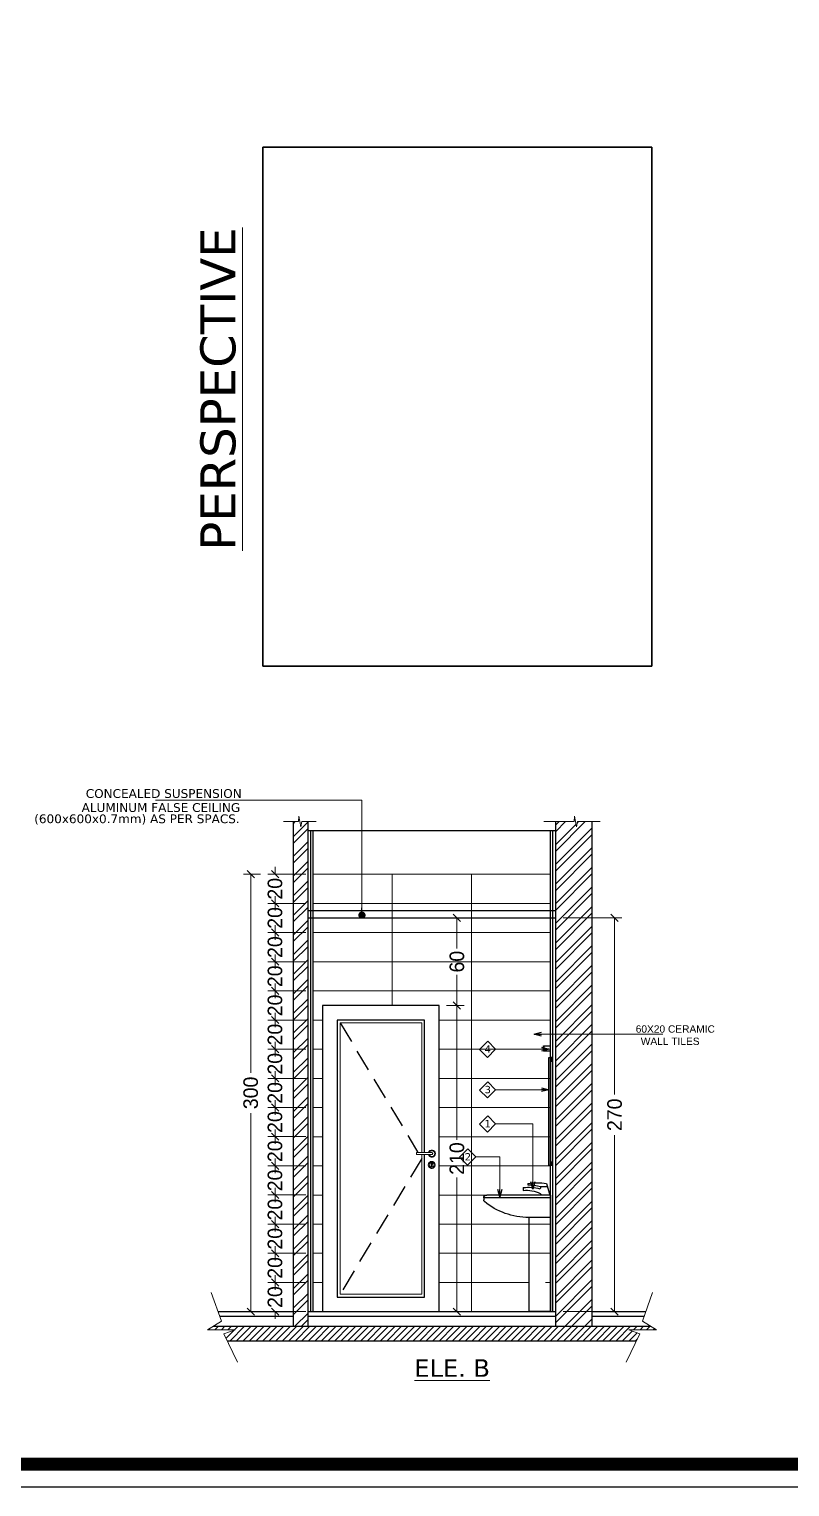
# Model space of a CAD drawing. Header units: centimetres. Extents: x 7997 to 116674, y 1017 to 13844.
# Drawn here: x 52005 to 52527, y 8756 to 9756 of the extents above; entities that cross this region are included whole.
import ezdxf
from ezdxf.xclip import XClip

# ---------------------------------------------------------------- set-up
doc = ezdxf.new("R2010")
doc.units = ezdxf.units.CM
doc.header["$LTSCALE"] = 200
doc.header["$XCLIPFRAME"] = 0
doc.header["$PDMODE"] = 2
doc.linetypes.add('A-106-Typical Floor Plan$0$HIDDEN', pattern=[0.375, 0.25, -0.125])
for name, color, linetype in [('A-DIM', 10, 'Continuous'), ('AFP-HATCH-TILES', 251, 'Continuous'), ('AFP-TOILET FIXTURE', 8, 'Continuous'), ('AFP-WALL  PLASTER', 8, 'Continuous'), ('COL', 1, 'Continuous'), ('DIM', 11, 'Continuous'), ('STEP', 7, 'Continuous'), ('WIN', 6, 'Continuous')]:
    doc.layers.add(name, color=color, linetype=linetype)
for name, color, linetype, lineweight in [('HA', 251, 'Continuous', 0), ('HAT', 8, 'Continuous', 9), ('S.STEEL', 8, 'Continuous', 18), ('TEXT', 6, 'Continuous', 18), ('WALL', 3, 'Continuous', 25), ('WLL', 6, 'Continuous', 30)]:
    doc.layers.add(name, color=color, linetype=linetype, lineweight=lineweight)
doc.styles.add('sheet notes', font='verdana.ttf')
doc.styles.add('Style-Arial', font='arial.ttf')
doc.styles.add('T2', font='')
doc.styles.get('T2').set_extended_font_data('Elisia')
doc.dimstyles.new('NORMAL', dxfattribs={"dimtxt": 18, "dimasz": 5, "dimexe": 5, "dimexo": 5, "dimgap": 1, "dimtad": 0, "dimdec": 0, "dimdsep": 46, "dimtxsty": 'T2', "dimblk1": 'OBLIQUE', "dimblk2": 'OBLIQUE', "dimsah": 1, "dimcen": 0.09, "dimclrd": 4, "dimclre": 4, "dimclrt": 6, "dimadec": 0, "dimazin": 0, "dimtfac": 1, "dimtdec": 0, "dimtofl": 0, "dimtmove": 1, "dimatfit": 2, "dimldrblk": 'OPEN30', "dimfxl": 0, "dimtolj": 1, "dimtzin": 0, "dimlwd": 5, "dimlwe": 5, "dimarcsym": 0})
doc.dimstyles.new('NORMAL-1', dxfattribs={"dimtxt": 10, "dimasz": 5, "dimexe": 5, "dimexo": 5, "dimgap": 1, "dimtad": 0, "dimdec": 0, "dimdsep": 46, "dimtxsty": 'T2', "dimblk1": 'OBLIQUE', "dimblk2": 'OBLIQUE', "dimsah": 1, "dimcen": 0.09, "dimclrd": 4, "dimclre": 4, "dimclrt": 6, "dimadec": 0, "dimazin": 0, "dimtfac": 1, "dimtdec": 0, "dimtofl": 0, "dimtmove": 1, "dimatfit": 3, "dimldrblk": 'OPEN30', "dimfxl": 0, "dimtolj": 1, "dimtzin": 0, "dimlwd": 5, "dimlwe": 5, "dimarcsym": 0})
picture_1 = doc.add_image_def('image1.jpg', size_in_pixel=(2250, 3000))

# ---------------------------------------------------------------- blocks, each defined once
blk = doc.blocks.new('steel handle front shamsi')
blk.add_wipeout([(112, -8), (112, 8), (24, 8), (23, 9), (22, 12), (19, 16), (16, 19), (12, 22), (9, 23), (4, 25), (0, 25), (-4, 25), (-9, 23), (-12, 22), (-16, 19), (-19, 16), (-22, 12), (-23, 9), (-25, 4), (-25, 0), (-25, -4), (-23, -9), (-22, -12), (-19, -16), (-16, -19), (-12, -22), (-9, -23), (-4, -25), (0, -25), (4, -25), (9, -23), (12, -22), (16, -19), (19, -16), (22, -12), (23, -9), (24, -8)]).dxf.layer = 'S.STEEL'
blk.add_wipeout([(25, -83), (25, -79), (23, -74), (22, -70), (19, -67), (16, -64), (12, -61), (9, -59), (4, -58), (0, -58), (-4, -58), (-9, -59), (-12, -61), (-16, -64), (-19, -67), (-22, -70), (-23, -74), (-25, -79), (-25, -83), (-25, -87), (-23, -91), (-22, -95), (-19, -99), (-16, -102), (-12, -105), (-9, -106), (-4, -108), (0, -108), (4, -108), (9, -106), (12, -105), (16, -102), (19, -99), (22, -95), (23, -91), (25, -87)]).dxf.layer = 'S.STEEL'
at = {"layer": 'S.STEEL'}
for points in [[(24, -8), (18, -8, -5.042031), (18, 8), (24, 8, 6.394059)], [(112, 8), (0, 8, 1.000004), (0, -8), (112, -8)], [(4, -81, -0.125014), (5, -78, 2.386609), (-5, -78, -0.125014), (-4, -81), (-4, -96, 1), (4, -96)], [(0, -77), (0, -77, 0.414214), (2, -75), (2, -70, 0.414214), (0, -69), (0, -69, 0.414214), (-2, -70), (-2, -75, 0.414214)]]:
    blk.add_lwpolyline(points, format="xyb", close=True, dxfattribs=at)
for points in [[(112, -8), (112, 8), (24, 8), (23, 9), (22, 12), (19, 16), (16, 19), (12, 22), (9, 23), (4, 25), (0, 25), (-4, 25), (-9, 23), (-12, 22), (-16, 19), (-19, 16), (-22, 12), (-23, 9), (-25, 4), (-25, 0), (-25, -4), (-23, -9), (-22, -12), (-19, -16), (-16, -19), (-12, -22), (-9, -23), (-4, -25), (0, -25), (4, -25), (9, -23), (12, -22), (16, -19), (19, -16), (22, -12), (23, -9), (24, -8)], [(25, -83), (25, -79), (23, -74), (22, -70), (19, -67), (16, -64), (12, -61), (9, -59), (4, -58), (0, -58), (-4, -58), (-9, -59), (-12, -61), (-16, -64), (-19, -67), (-22, -70), (-23, -74), (-25, -79), (-25, -83), (-25, -87), (-23, -91), (-22, -95), (-19, -99), (-16, -102), (-12, -105), (-9, -106), (-4, -108), (0, -108), (4, -108), (9, -106), (12, -105), (16, -102), (19, -99), (22, -95), (23, -91), (25, -87)]]:
    blk.add_lwpolyline(points, close=True, dxfattribs=at)
for centre, radius in [((0, -83), 25), ((0, -83), 18), ((0, -73), 6)]:
    blk.add_circle(centre, radius, dxfattribs=at)
blk = doc.blocks.new('_OBLIQUE')
at = {"color": 0, "linetype": 'ByBlock'}
blk.add_line((-0.5, -0.5), (0.5, 0.5), dxfattribs=at)
blk = doc.blocks.new('_Open30')
at = {"color": 0, "linetype": 'ByBlock', "lineweight": -2}
for p, q in [((-1, 0.27), (0, 0)), ((0, 0), (-1, -0.27)), ((0, 0), (-1, 0))]:
    blk.add_line(p, q, dxfattribs=at)
blk = doc.blocks.new('DOT')
at = {"color": 0, "linetype": 'ByBlock'}
blk.add_line((-0.5, 0), (-1, 0), dxfattribs=at)
at = {"color": 0, "linetype": 'ByBlock', "const_width": 0.5}
blk.add_lwpolyline([(-0.25, 0, 1), (0.25, 0, 1)], format="xyb", close=True, dxfattribs=at)
blk = doc.blocks.new('*D1344')
at = {"layer": 'Defpoints', "color": 0, "transparency": 16777216}
for p in [(52173.72, 8896.22), (52199.86, 8896.22), (52199.86, 8876.22, 0)]:
    blk.add_point(p, dxfattribs=at)
at = {"layer": 'DIM', "color": 4, "lineweight": 5, "transparency": 16777216}
for p, q in [((52173.72, 8896.22), (52173.72, 8901.22)), ((52194.86, 8896.22), (52168.72, 8896.22)), ((52194.86, 8876.22), (52168.72, 8876.22)), ((52173.72, 8876.22), (52173.72, 8871.22))]:
    blk.add_line(p, q, dxfattribs=at)
at = {"layer": 'DIM', "color": 4, "lineweight": 5, "transparency": 16777216, "xscale": 5, "yscale": 5, "zscale": 5}
for p, rotation in [((52173.72, 8896.22), 270), ((52173.72, 8876.22), 90)]:
    blk.add_blockref('_OBLIQUE', p, dxfattribs=dict(at, rotation=rotation))
at = {"layer": 'DIM', "color": 6, "transparency": 16777216, "insert": (52173.72, 8886.22), "char_height": 10, "attachment_point": 5, "rotation": 90, "style": 'T2'}
blk.add_mtext('\\A1;20', dxfattribs=at)
blk = doc.blocks.new('*D1345')
at = {"layer": 'Defpoints', "color": 0, "transparency": 16777216}
for p in [(52173.72, 8916.22), (52199.86, 8916.22), (52199.86, 8896.22)]:
    blk.add_point(p, dxfattribs=at)
at = {"layer": 'DIM', "color": 4, "lineweight": 5, "transparency": 16777216}
for p, q in [((52173.72, 8916.22), (52173.72, 8921.22)), ((52194.86, 8916.22), (52168.72, 8916.22)), ((52194.86, 8896.22), (52168.72, 8896.22)), ((52173.72, 8896.22), (52173.72, 8891.22))]:
    blk.add_line(p, q, dxfattribs=at)
at = {"layer": 'DIM', "color": 4, "lineweight": 5, "transparency": 16777216, "xscale": 5, "yscale": 5, "zscale": 5}
for p, rotation in [((52173.72, 8916.22), 270), ((52173.72, 8896.22), 90)]:
    blk.add_blockref('_OBLIQUE', p, dxfattribs=dict(at, rotation=rotation))
at = {"layer": 'DIM', "color": 6, "transparency": 16777216, "insert": (52173.72, 8906.22), "char_height": 10, "attachment_point": 5, "rotation": 90, "style": 'T2'}
blk.add_mtext('\\A1;20', dxfattribs=at)
blk = doc.blocks.new('*D1346')
at = {"layer": 'Defpoints', "color": 0, "transparency": 16777216}
for p in [(52173.72, 8936.22), (52199.86, 8936.22), (52199.86, 8916.22)]:
    blk.add_point(p, dxfattribs=at)
at = {"layer": 'DIM', "color": 4, "lineweight": 5, "transparency": 16777216}
for p, q in [((52173.72, 8936.22), (52173.72, 8941.22)), ((52194.86, 8936.22), (52168.72, 8936.22)), ((52194.86, 8916.22), (52168.72, 8916.22)), ((52173.72, 8916.22), (52173.72, 8911.22))]:
    blk.add_line(p, q, dxfattribs=at)
at = {"layer": 'DIM', "color": 4, "lineweight": 5, "transparency": 16777216, "xscale": 5, "yscale": 5, "zscale": 5}
for p, rotation in [((52173.72, 8936.22), 270), ((52173.72, 8916.22), 90)]:
    blk.add_blockref('_OBLIQUE', p, dxfattribs=dict(at, rotation=rotation))
at = {"layer": 'DIM', "color": 6, "transparency": 16777216, "insert": (52173.72, 8926.22), "char_height": 10, "attachment_point": 5, "rotation": 90, "style": 'T2'}
blk.add_mtext('\\A1;20', dxfattribs=at)
blk = doc.blocks.new('*D1347')
at = {"layer": 'Defpoints', "color": 0, "transparency": 16777216}
for p in [(52173.72, 8956.22), (52199.86, 8956.22), (52199.86, 8936.22)]:
    blk.add_point(p, dxfattribs=at)
at = {"layer": 'DIM', "color": 4, "lineweight": 5, "transparency": 16777216}
for p, q in [((52173.72, 8956.22), (52173.72, 8961.22)), ((52194.86, 8956.22), (52168.72, 8956.22)), ((52194.86, 8936.22), (52168.72, 8936.22)), ((52173.72, 8936.22), (52173.72, 8931.22))]:
    blk.add_line(p, q, dxfattribs=at)
at = {"layer": 'DIM', "color": 4, "lineweight": 5, "transparency": 16777216, "xscale": 5, "yscale": 5, "zscale": 5}
for p, rotation in [((52173.72, 8956.22), 270), ((52173.72, 8936.22), 90)]:
    blk.add_blockref('_OBLIQUE', p, dxfattribs=dict(at, rotation=rotation))
at = {"layer": 'DIM', "color": 6, "transparency": 16777216, "insert": (52173.72, 8946.22), "char_height": 10, "attachment_point": 5, "rotation": 90, "style": 'T2'}
blk.add_mtext('\\A1;20', dxfattribs=at)
blk = doc.blocks.new('*D1348')
at = {"layer": 'Defpoints', "color": 0, "transparency": 16777216}
for p in [(52173.72, 8976.22), (52199.86, 8976.22), (52199.86, 8956.22)]:
    blk.add_point(p, dxfattribs=at)
at = {"layer": 'DIM', "color": 4, "lineweight": 5, "transparency": 16777216}
for p, q in [((52173.72, 8976.22), (52173.72, 8981.22)), ((52194.86, 8976.22), (52168.72, 8976.22)), ((52194.86, 8956.22), (52168.72, 8956.22)), ((52173.72, 8956.22), (52173.72, 8951.22))]:
    blk.add_line(p, q, dxfattribs=at)
at = {"layer": 'DIM', "color": 4, "lineweight": 5, "transparency": 16777216, "xscale": 5, "yscale": 5, "zscale": 5}
for p, rotation in [((52173.72, 8976.22), 270), ((52173.72, 8956.22), 90)]:
    blk.add_blockref('_OBLIQUE', p, dxfattribs=dict(at, rotation=rotation))
at = {"layer": 'DIM', "color": 6, "transparency": 16777216, "insert": (52173.72, 8966.22), "char_height": 10, "attachment_point": 5, "rotation": 90, "style": 'T2'}
blk.add_mtext('\\A1;20', dxfattribs=at)
blk = doc.blocks.new('*D1349')
at = {"layer": 'Defpoints', "color": 0, "transparency": 16777216}
for p in [(52173.72, 8996.22), (52199.86, 8996.22), (52199.86, 8976.22)]:
    blk.add_point(p, dxfattribs=at)
at = {"layer": 'DIM', "color": 4, "lineweight": 5, "transparency": 16777216}
for p, q in [((52173.72, 8996.22), (52173.72, 9001.22)), ((52194.86, 8996.22), (52168.72, 8996.22)), ((52194.86, 8976.22), (52168.72, 8976.22)), ((52173.72, 8976.22), (52173.72, 8971.22))]:
    blk.add_line(p, q, dxfattribs=at)
at = {"layer": 'DIM', "color": 4, "lineweight": 5, "transparency": 16777216, "xscale": 5, "yscale": 5, "zscale": 5}
for p, rotation in [((52173.72, 8996.22), 270), ((52173.72, 8976.22), 90)]:
    blk.add_blockref('_OBLIQUE', p, dxfattribs=dict(at, rotation=rotation))
at = {"layer": 'DIM', "color": 6, "transparency": 16777216, "insert": (52173.72, 8986.22), "char_height": 10, "attachment_point": 5, "rotation": 90, "style": 'T2'}
blk.add_mtext('\\A1;20', dxfattribs=at)
blk = doc.blocks.new('*D1350')
at = {"layer": 'Defpoints', "color": 0, "transparency": 16777216}
for p in [(52173.72, 9016.22), (52199.86, 9016.22), (52199.86, 8996.22)]:
    blk.add_point(p, dxfattribs=at)
at = {"layer": 'DIM', "color": 4, "lineweight": 5, "transparency": 16777216}
for p, q in [((52173.72, 9016.22), (52173.72, 9021.22)), ((52194.86, 9016.22), (52168.72, 9016.22)), ((52194.86, 8996.22), (52168.72, 8996.22)), ((52173.72, 8996.22), (52173.72, 8991.22))]:
    blk.add_line(p, q, dxfattribs=at)
at = {"layer": 'DIM', "color": 4, "lineweight": 5, "transparency": 16777216, "xscale": 5, "yscale": 5, "zscale": 5}
for p, rotation in [((52173.72, 9016.22), 270), ((52173.72, 8996.22), 90)]:
    blk.add_blockref('_OBLIQUE', p, dxfattribs=dict(at, rotation=rotation))
at = {"layer": 'DIM', "color": 6, "transparency": 16777216, "insert": (52173.72, 9006.22), "char_height": 10, "attachment_point": 5, "rotation": 90, "style": 'T2'}
blk.add_mtext('\\A1;20', dxfattribs=at)
blk = doc.blocks.new('*D1351')
at = {"layer": 'Defpoints', "color": 0, "transparency": 16777216}
for p in [(52173.72, 9036.22), (52199.86, 9036.22), (52199.86, 9016.22)]:
    blk.add_point(p, dxfattribs=at)
at = {"layer": 'DIM', "color": 4, "lineweight": 5, "transparency": 16777216}
for p, q in [((52173.72, 9036.22), (52173.72, 9041.22)), ((52194.86, 9036.22), (52168.72, 9036.22)), ((52194.86, 9016.22), (52168.72, 9016.22)), ((52173.72, 9016.22), (52173.72, 9011.22))]:
    blk.add_line(p, q, dxfattribs=at)
at = {"layer": 'DIM', "color": 4, "lineweight": 5, "transparency": 16777216, "xscale": 5, "yscale": 5, "zscale": 5}
for p, rotation in [((52173.72, 9036.22), 270), ((52173.72, 9016.22), 90)]:
    blk.add_blockref('_OBLIQUE', p, dxfattribs=dict(at, rotation=rotation))
at = {"layer": 'DIM', "color": 6, "transparency": 16777216, "insert": (52173.72, 9026.22), "char_height": 10, "attachment_point": 5, "rotation": 90, "style": 'T2'}
blk.add_mtext('\\A1;20', dxfattribs=at)
blk = doc.blocks.new('*D1352')
at = {"layer": 'Defpoints', "color": 0, "transparency": 16777216}
for p in [(52173.72, 9056.22), (52199.86, 9056.22), (52199.86, 9036.22)]:
    blk.add_point(p, dxfattribs=at)
at = {"layer": 'DIM', "color": 4, "lineweight": 5, "transparency": 16777216}
for p, q in [((52173.72, 9056.22), (52173.72, 9061.22)), ((52194.86, 9056.22), (52168.72, 9056.22)), ((52194.86, 9036.22), (52168.72, 9036.22)), ((52173.72, 9036.22), (52173.72, 9031.22))]:
    blk.add_line(p, q, dxfattribs=at)
at = {"layer": 'DIM', "color": 4, "lineweight": 5, "transparency": 16777216, "xscale": 5, "yscale": 5, "zscale": 5}
for p, rotation in [((52173.72, 9056.22), 270), ((52173.72, 9036.22), 90)]:
    blk.add_blockref('_OBLIQUE', p, dxfattribs=dict(at, rotation=rotation))
at = {"layer": 'DIM', "color": 6, "transparency": 16777216, "insert": (52173.72, 9046.22), "char_height": 10, "attachment_point": 5, "rotation": 90, "style": 'T2'}
blk.add_mtext('\\A1;20', dxfattribs=at)
blk = doc.blocks.new('*D1353')
at = {"layer": 'Defpoints', "color": 0, "transparency": 16777216}
for p in [(52173.72, 9076.22), (52199.86, 9076.22), (52199.86, 9056.22)]:
    blk.add_point(p, dxfattribs=at)
at = {"layer": 'DIM', "color": 4, "lineweight": 5, "transparency": 16777216}
for p, q in [((52173.72, 9076.22), (52173.72, 9081.22)), ((52194.86, 9076.22), (52168.72, 9076.22)), ((52194.86, 9056.22), (52168.72, 9056.22)), ((52173.72, 9056.22), (52173.72, 9051.22))]:
    blk.add_line(p, q, dxfattribs=at)
at = {"layer": 'DIM', "color": 4, "lineweight": 5, "transparency": 16777216, "xscale": 5, "yscale": 5, "zscale": 5}
for p, rotation in [((52173.72, 9076.22), 270), ((52173.72, 9056.22), 90)]:
    blk.add_blockref('_OBLIQUE', p, dxfattribs=dict(at, rotation=rotation))
at = {"layer": 'DIM', "color": 6, "transparency": 16777216, "insert": (52173.72, 9066.22), "char_height": 10, "attachment_point": 5, "rotation": 90, "style": 'T2'}
blk.add_mtext('\\A1;20', dxfattribs=at)
blk = doc.blocks.new('*D1354')
at = {"layer": 'Defpoints', "color": 0, "transparency": 16777216}
for p in [(52173.72, 9096.22), (52199.86, 9096.22), (52199.86, 9076.22)]:
    blk.add_point(p, dxfattribs=at)
at = {"layer": 'DIM', "color": 4, "lineweight": 5, "transparency": 16777216}
for p, q in [((52173.72, 9096.22), (52173.72, 9101.22)), ((52194.86, 9096.22), (52168.72, 9096.22)), ((52194.86, 9076.22), (52168.72, 9076.22)), ((52173.72, 9076.22), (52173.72, 9071.22))]:
    blk.add_line(p, q, dxfattribs=at)
at = {"layer": 'DIM', "color": 4, "lineweight": 5, "transparency": 16777216, "xscale": 5, "yscale": 5, "zscale": 5}
for p, rotation in [((52173.72, 9096.22), 270), ((52173.72, 9076.22), 90)]:
    blk.add_blockref('_OBLIQUE', p, dxfattribs=dict(at, rotation=rotation))
at = {"layer": 'DIM', "color": 6, "transparency": 16777216, "insert": (52173.72, 9086.22), "char_height": 10, "attachment_point": 5, "rotation": 90, "style": 'T2'}
blk.add_mtext('\\A1;20', dxfattribs=at)
blk = doc.blocks.new('*D1355')
at = {"layer": 'Defpoints', "color": 0, "transparency": 16777216}
for p in [(52173.72, 9116.22), (52199.86, 9116.22), (52199.86, 9096.22)]:
    blk.add_point(p, dxfattribs=at)
at = {"layer": 'DIM', "color": 4, "lineweight": 5, "transparency": 16777216}
for p, q in [((52173.72, 9116.22), (52173.72, 9121.22)), ((52194.86, 9116.22), (52168.72, 9116.22)), ((52194.86, 9096.22), (52168.72, 9096.22)), ((52173.72, 9096.22), (52173.72, 9091.22))]:
    blk.add_line(p, q, dxfattribs=at)
at = {"layer": 'DIM', "color": 4, "lineweight": 5, "transparency": 16777216, "xscale": 5, "yscale": 5, "zscale": 5}
for p, rotation in [((52173.72, 9116.22), 270), ((52173.72, 9096.22), 90)]:
    blk.add_blockref('_OBLIQUE', p, dxfattribs=dict(at, rotation=rotation))
at = {"layer": 'DIM', "color": 6, "transparency": 16777216, "insert": (52173.72, 9106.22), "char_height": 10, "attachment_point": 5, "rotation": 90, "style": 'T2'}
blk.add_mtext('\\A1;20', dxfattribs=at)
blk = doc.blocks.new('*D1356')
at = {"layer": 'Defpoints', "color": 0, "transparency": 16777216}
for p in [(52173.72, 9136.22), (52199.86, 9136.22), (52199.86, 9116.22)]:
    blk.add_point(p, dxfattribs=at)
at = {"layer": 'DIM', "color": 4, "lineweight": 5, "transparency": 16777216}
for p, q in [((52173.72, 9136.22), (52173.72, 9141.22)), ((52194.86, 9136.22), (52168.72, 9136.22)), ((52194.86, 9116.22), (52168.72, 9116.22)), ((52173.72, 9116.22), (52173.72, 9111.22))]:
    blk.add_line(p, q, dxfattribs=at)
at = {"layer": 'DIM', "color": 4, "lineweight": 5, "transparency": 16777216, "xscale": 5, "yscale": 5, "zscale": 5}
for p, rotation in [((52173.72, 9136.22), 270), ((52173.72, 9116.22), 90)]:
    blk.add_blockref('_OBLIQUE', p, dxfattribs=dict(at, rotation=rotation))
at = {"layer": 'DIM', "color": 6, "transparency": 16777216, "insert": (52173.72, 9126.22), "char_height": 10, "attachment_point": 5, "rotation": 90, "style": 'T2'}
blk.add_mtext('\\A1;20', dxfattribs=at)
blk = doc.blocks.new('*D1357')
at = {"layer": 'Defpoints', "color": 0, "transparency": 16777216}
for p in [(52173.72, 9156.22), (52199.86, 9156.22), (52199.86, 9136.22)]:
    blk.add_point(p, dxfattribs=at)
at = {"layer": 'DIM', "color": 4, "lineweight": 5, "transparency": 16777216}
for p, q in [((52173.72, 9156.22), (52173.72, 9161.22)), ((52194.86, 9156.22), (52168.72, 9156.22)), ((52194.86, 9136.22), (52168.72, 9136.22)), ((52173.72, 9136.22), (52173.72, 9131.22))]:
    blk.add_line(p, q, dxfattribs=at)
at = {"layer": 'DIM', "color": 4, "lineweight": 5, "transparency": 16777216, "xscale": 5, "yscale": 5, "zscale": 5}
for p, rotation in [((52173.72, 9156.22), 270), ((52173.72, 9136.22), 90)]:
    blk.add_blockref('_OBLIQUE', p, dxfattribs=dict(at, rotation=rotation))
at = {"layer": 'DIM', "color": 6, "transparency": 16777216, "insert": (52173.72, 9146.22), "char_height": 10, "attachment_point": 5, "rotation": 90, "style": 'T2'}
blk.add_mtext('\\A1;20', dxfattribs=at)
blk = doc.blocks.new('*D1358')
at = {"layer": 'Defpoints', "color": 0, "transparency": 16777216}
for p in [(52173.72, 9176.22), (52199.86, 9176.22), (52199.86, 9156.22)]:
    blk.add_point(p, dxfattribs=at)
at = {"layer": 'DIM', "color": 4, "lineweight": 5, "transparency": 16777216}
for p, q in [((52173.72, 9176.22), (52173.72, 9181.22)), ((52194.86, 9176.22), (52168.72, 9176.22)), ((52194.86, 9156.22), (52168.72, 9156.22)), ((52173.72, 9156.22), (52173.72, 9151.22))]:
    blk.add_line(p, q, dxfattribs=at)
at = {"layer": 'DIM', "color": 4, "lineweight": 5, "transparency": 16777216, "xscale": 5, "yscale": 5, "zscale": 5}
for p, rotation in [((52173.72, 9176.22), 270), ((52173.72, 9156.22), 90)]:
    blk.add_blockref('_OBLIQUE', p, dxfattribs=dict(at, rotation=rotation))
at = {"layer": 'DIM', "color": 6, "transparency": 16777216, "insert": (52173.72, 9166.22), "char_height": 10, "attachment_point": 5, "rotation": 90, "style": 'T2'}
blk.add_mtext('\\A1;20', dxfattribs=at)
blk = doc.blocks.new('*D1359')
at = {"layer": 'Defpoints', "color": 0, "transparency": 16777216}
for p in [(52168.72, 9176.22), (52157.05, 8876.22), (52168.72, 8876.22)]:
    blk.add_point(p, dxfattribs=at)
at = {"layer": 'DIM', "color": 4, "lineweight": 5, "transparency": 16777216}
for p, q in [((52163.72, 9176.22), (52152.05, 9176.22)), ((52157.05, 9176.22), (52157.05, 9040.07)), ((52157.05, 8876.22), (52157.05, 9012.36)), ((52163.72, 8876.22), (52152.05, 8876.22))]:
    blk.add_line(p, q, dxfattribs=at)
at = {"layer": 'DIM', "color": 4, "lineweight": 5, "transparency": 16777216, "xscale": 5, "yscale": 5, "zscale": 5}
for p, rotation in [((52157.05, 9176.22), 90), ((52157.05, 8876.22), 270)]:
    blk.add_blockref('_OBLIQUE', p, dxfattribs=dict(at, rotation=rotation))
at = {"layer": 'DIM', "color": 6, "transparency": 16777216, "insert": (52157.05, 9026.22), "char_height": 10, "attachment_point": 5, "rotation": 90, "style": 'T2'}
blk.add_mtext('\\A1;300', dxfattribs=at)
blk = doc.blocks.new('*D1360')
at = {"layer": 'Defpoints', "color": 0, "transparency": 16777216}
for p in [(52286.36, 9086.22), (52286.36, 8876.22), (52298.57, 8876.22)]:
    blk.add_point(p, dxfattribs=at)
at = {"layer": 'DIM', "color": 4, "lineweight": 5, "transparency": 16777216}
for p, q in [((52291.36, 9086.22), (52303.57, 9086.22)), ((52298.57, 9086.22), (52298.57, 8994.12)), ((52298.57, 8876.22), (52298.57, 8968.31)), ((52291.36, 8876.22), (52303.57, 8876.22))]:
    blk.add_line(p, q, dxfattribs=at)
at = {"layer": 'DIM', "color": 4, "lineweight": 5, "transparency": 16777216, "xscale": 5, "yscale": 5, "zscale": 5}
for p, rotation in [((52298.57, 9086.22), 90), ((52298.57, 8876.22), 270)]:
    blk.add_blockref('_OBLIQUE', p, dxfattribs=dict(at, rotation=rotation))
at = {"layer": 'DIM', "color": 6, "transparency": 16777216, "insert": (52298.57, 8981.22), "char_height": 10, "attachment_point": 5, "rotation": 90, "style": 'T2'}
blk.add_mtext('\\A1;210', dxfattribs=at)
blk = doc.blocks.new('*D1361')
at = {"layer": 'Defpoints', "color": 0, "transparency": 16777216}
for p in [(52286.36, 9146.22), (52298.57, 9146.22), (52286.36, 9086.22)]:
    blk.add_point(p, dxfattribs=at)
at = {"layer": 'DIM', "color": 4, "lineweight": 5, "transparency": 16777216}
for p, q in [((52291.36, 9146.22), (52303.57, 9146.22)), ((52298.57, 9146.22), (52298.57, 9125.31)), ((52298.57, 9086.22), (52298.57, 9107.12)), ((52291.36, 9086.22), (52303.57, 9086.22))]:
    blk.add_line(p, q, dxfattribs=at)
at = {"layer": 'DIM', "color": 4, "lineweight": 5, "transparency": 16777216, "xscale": 5, "yscale": 5, "zscale": 5}
for p, rotation in [((52298.57, 9146.22), 90), ((52298.57, 9086.22), 270)]:
    blk.add_blockref('_OBLIQUE', p, dxfattribs=dict(at, rotation=rotation))
at = {"layer": 'DIM', "color": 6, "transparency": 16777216, "insert": (52298.57, 9116.22), "char_height": 10, "attachment_point": 5, "rotation": 90, "style": 'T2'}
blk.add_mtext('\\A1;60', dxfattribs=at)
blk = doc.blocks.new('*D1362')
at = {"layer": 'Defpoints', "color": 0, "transparency": 16777216}
for p in [(52366.36, 9146.22), (52366.36, 8876.22), (52406.79, 8876.22)]:
    blk.add_point(p, dxfattribs=at)
at = {"layer": 'DIM', "color": 4, "lineweight": 5, "transparency": 16777216}
for p, q in [((52371.36, 9146.22), (52411.79, 9146.22)), ((52406.79, 9146.22), (52406.79, 9025.07)), ((52406.79, 8876.22), (52406.79, 8997.36)), ((52371.36, 8876.22), (52411.79, 8876.22))]:
    blk.add_line(p, q, dxfattribs=at)
at = {"layer": 'DIM', "color": 4, "lineweight": 5, "transparency": 16777216, "xscale": 5, "yscale": 5, "zscale": 5}
for p, rotation in [((52406.79, 9146.22), 90), ((52406.79, 8876.22), 270)]:
    blk.add_blockref('_OBLIQUE', p, dxfattribs=dict(at, rotation=rotation))
at = {"layer": 'DIM', "color": 6, "transparency": 16777216, "insert": (52406.79, 9011.22), "char_height": 10, "attachment_point": 5, "rotation": 90, "style": 'T2'}
blk.add_mtext('\\A1;270', dxfattribs=at)
blk = doc.blocks.new('UM_1_R')
for p, q in [((-75, 800), (363.9, 800)), ((-75, 800), (-75, 0)), ((-46.1, 877.8), (-69.3, 800)), ((-6, 858.5), (-51.9, 858.5)), ((-7, 805.5), (-7, 800)), ((-6, 858.5), (-6, 848.3)), ((81.1, 877.8), (81.1, 869)), ((112.7, 851.1), (112.7, 831.8)), ((-75, 780), (383.9, 780)), ((383.9, 780), (383.9, 766.7)), ((-75, 646.3), (75, 646.3)), ((75, 646.3), (75, 0)), ((-75, 0), (75, 0))]:
    blk.add_line(p, q)
for centre, radius, start, end in [((17.5, 551.9), 332, 78.95549, 101.04451), ((-2, 805.5), 5, 105.31786, 180), ((68.7, 604.4), 264.8, 87.31691, 106.37379), ((-1, 848.3), 5, 180, 275.88246), ((95.5, 601), 231.5, 85.72415, 115.26355), ((78.8, 517.9), 334.9, 84.18472, 103.69118), ((363.9, 780), 20, 0, 90), ((75, 1129.5), 483.2, 270, 309.08512), ((363.9, 766.7), 20, 322.18825, 0)]:
    blk.add_arc(centre, radius, start, end)
blk = doc.blocks.new('08-TITLE SHEET-selattin', base_point=(45714.8, -203081.4))
at = {"color": 0}
blk.add_lwpolyline([(51244.8, -203081.4), (45714.8, -203081.4), (45714.8, -206921.4), (51244.8, -206921.4)], close=True, dxfattribs=at)
at = {"color": 0, "linetype": 'ByBlock', "const_width": 17}
blk.add_lwpolyline([(45744.3, -206891.9), (51215.3, -206891.9), (51215.3, -203110.8), (45744.3, -203110.8)], close=True, dxfattribs=at)
at = {"layer": 'HA', "ltscale": 1.2}
blk.add_lwpolyline([(45714.8, -203081.4), (51244.8, -203081.4), (51244.8, -206921.4), (45714.8, -206921.4)], close=True, dxfattribs=at)
blk = doc.blocks.new('03-FIRST FLOOR PLAN-selattin', base_point=(31015.73, 25621.5))
at = {"layer": 'WALL', "color": 8, "linetype": 'A-106-Typical Floor Plan$0$HIDDEN', "ltscale": 0.3}
blk.add_lwpolyline([(30885.73, 25621.5), (30535.73, 25621.5), (30535.73, 25511.5), (29945.73, 25511.5)], dxfattribs=at)

msp = doc.modelspace()

# ---------------------------------------------------------------- hatches: boundary and pattern name
at = {"layer": 'AFP-TOILET FIXTURE'}
h = msp.add_hatch(dxfattribs=at)
h.set_pattern_fill('AR-SAND', color=256, scale=0.6, angle=45, style=0)
h.set_pattern_definition([(97.5, (56767.3561, 3931.1456), (0.84420791, 0.79075627), [0, -0.912, 0, -1.02, 0, -0.975]), (127.5, (56767.356, 3931.1456), (0.4464825, 1.94818784), [0, -0.492, 0, -0.822, 0, -0.315]), (167.5, (56767.8779, 3930.6238), (-1.31881756, 1.32361943), [0, -0.3, 0, -1.08, 0, -1.41]), (177.5, (56767.8779, 3930.6238), (-0.9030253, 1.6477577), [0, -0.15, 0, -0.708, 0, -0.81])])
h.paths.add_polyline_path([(52361.6015, 9050.4155), (52362.8515, 9050.4155), (52362.8515, 8976.5573), (52361.6015, 8976.5573)])
at = {"layer": 'HAT'}
h = msp.add_hatch(dxfattribs=at)
h.set_pattern_fill('ANSI32', color=8)
h.set_pattern_definition([(45, (20258.019, -7612.539), (-6.735192, 6.735192), []), (45, (20262.51, -7612.539), (-6.735192, 6.735192), [])])
h.paths.add_polyline_path([(52196.3565, 8866.2155), (52186.3565, 8866.2155), (52186.3565, 9212.2707), (52189.8545, 9212.2707), (52190.8024, 9212.2681), (52191.5053, 9208.6769), (52192.1684, 9212.238), (52196.3565, 9212.238)])
h = msp.add_hatch(dxfattribs=at)
h.set_pattern_fill('ANSI32', color=8)
h.set_pattern_definition([(45, (20228.019, -7612.539), (-6.735192, 6.735192), []), (45, (20232.51, -7612.539), (-6.735192, 6.735192), [])])
h.paths.add_polyline_path([(52391.3565, 8866.2155), (52366.3565, 8866.2155), (52366.3565, 9212.2707), (52379.0601, 9212.2707), (52380.0079, 9212.269), (52380.711, 9208.6769), (52381.374, 9212.238), (52391.3565, 9212.238)])
h = msp.add_hatch(dxfattribs=at)
h.set_pattern_fill('ANSI31', color=8)
h.set_pattern_definition([(45, (20228.0195, -7612.539), (-2.24506403, 2.24506403), [])])
h.paths.add_polyline_path([(52140.8485, 8856.2155), (52138.5192, 8861.0015), (52146.2767, 8863.7367), (52127.2937, 8863.7367), (52131.2414, 8866.2155), (52431.4717, 8866.2155), (52435.4193, 8863.7367), (52416.4364, 8863.7367), (52424.1939, 8861.0015), (52421.8646, 8856.2155)])

# ---------------------------------------------------------------- linework, layer by layer
at = {"layer": 'AFP-HATCH-TILES', "color": 251}
for p, q in [((52199.8565, 8876.2155, 0), (52199.8565, 9206.2155)), ((52362.8565, 8876.2155, 0), (52362.8565, 9206.2155))]:
    msp.add_line(p, q, dxfattribs=at)
at = {"layer": 'AFP-TOILET FIXTURE', "color": 0}
for p, q in [((52361.6015, 9050.4155, 0), (52362.8515, 9050.4155, -0.1399)), ((52362.8515, 9050.4155, -0.1399), (52363.6515, 9047.9155, -0.1399)), ((52362.8515, 9047.9155, -0.1399), (52363.6515, 9050.4155, -0.1399)), ((52362.8515, 9050.4155, -0.1399), (52363.6515, 9047.9155, -0.1399)), ((52362.8515, 9047.9155, -0.1399), (52363.6515, 9050.4155, -0.1399)), ((52362.8515, 8976.5573, 0), (52363.6515, 8979.0573, 0)), ((52362.8515, 8979.0573, 0), (52363.6515, 8976.5573, 0)), ((52362.8515, 8976.5573, 0), (52363.6515, 8979.0573, 0)), ((52362.8515, 8979.0573, 0), (52363.6515, 8976.5573, 0)), ((52362.8565, 8976.8155, 0), (52362.8515, 8976.8155, 0)), ((52362.8565, 8976.8155, 0), (52362.8515, 8976.8155, 0))]:
    msp.add_line(p, q, dxfattribs=at)
for points, elevation in [([(52362.8515, 9054.9044), (52357.9173, 9054.9044), (52357.9173, 9058.4057), (52362.8515, 9058.4057)], 0), ([(52362.8515, 9054.9044), (52358.5297, 9054.9044), (52358.5297, 9058.4057), (52362.8515, 9058.4057)], 0), ([(52362.8515, 9050.4155), (52362.8515, 8976.5573), (52361.6015, 8976.5573), (52361.6015, 9050.4155)], 0.1399)]:
    msp.add_lwpolyline(points, dxfattribs=dict(at, elevation=elevation))
for points, elevation in [([(52363.6515, 9050.4155), (52362.8515, 9050.4155), (52362.8515, 9047.9155), (52363.6515, 9047.9155)], 0), ([(52363.6515, 9050.4155), (52362.8515, 9050.4155), (52362.8515, 9047.9155), (52363.6515, 9047.9155)], 0), ([(52363.6515, 8976.5573), (52362.8515, 8976.5573), (52362.8515, 8979.0573), (52363.6515, 8979.0573)], 0.1399), ([(52363.6515, 8976.5573), (52362.8515, 8976.5573), (52362.8515, 8979.0573), (52363.6515, 8979.0573)], 0.1399)]:
    msp.add_lwpolyline(points, close=True, dxfattribs=dict(at, elevation=elevation))
at = {"layer": 'AFP-WALL  PLASTER'}
for p, q in [((52198.3565, 8876.2155, 0), (52198.3565, 9206.2155, 0)), ((52364.3565, 8876.2155, 0), (52364.3565, 9206.2155, 0))]:
    msp.add_line(p, q, dxfattribs=at)
at = {"layer": 'COL'}
for p, q in [((52131.2414, 8866.2155), (52431.4717, 8866.2155)), ((52140.8485, 8856.2155), (52421.8646, 8856.2155))]:
    msp.add_line(p, q, dxfattribs=at)
at = {"layer": 'HAT'}
for p, q in [((52362.8565, 9176.2155), (52199.8565, 9176.2155)), ((52254.1899, 9176.2155), (52254.1899, 9086.2155)), ((52308.5232, 9176.2155), (52308.5232, 8876.2155)), ((52362.8565, 9156.2155), (52199.8565, 9156.2155)), ((52362.8565, 9136.2155), (52199.8565, 9136.2155)), ((52362.8565, 9116.2155), (52199.8565, 9116.2155)), ((52362.8565, 9096.2155), (52199.8565, 9096.2155)), ((52206.3565, 9076.2155), (52199.8565, 9076.2155)), ((52362.8565, 9076.2155), (52286.3565, 9076.2155)), ((52206.3565, 9056.2155), (52199.8565, 9056.2155)), ((52362.8565, 9056.2155), (52286.3565, 9056.2155)), ((52206.3565, 9036.2155), (52199.8565, 9036.2155)), ((52362.8565, 9036.2155), (52286.3565, 9036.2155)), ((52206.3565, 9016.2155), (52199.8565, 9016.2155)), ((52362.8565, 9016.2155), (52286.3565, 9016.2155)), ((52206.3565, 8996.2155), (52199.8565, 8996.2155)), ((52362.8565, 8996.2155), (52286.3565, 8996.2155)), ((52206.3565, 8976.2155), (52199.8565, 8976.2155)), ((52206.3565, 8956.2155), (52199.8565, 8956.2155)), ((52362.8565, 8956.2155), (52286.3565, 8956.2155)), ((52206.3565, 8936.2155), (52199.8565, 8936.2155)), ((52362.8565, 8936.2155), (52286.3565, 8936.2155)), ((52206.3565, 8916.2155), (52199.8565, 8916.2155)), ((52362.8565, 8916.2155), (52286.3565, 8916.2155)), ((52206.3565, 8896.2155), (52199.8565, 8896.2155)), ((52347.8565, 8896.2155), (52286.3565, 8896.2155)), ((52362.8565, 8896.2155), (52359.4214, 8896.2155))]:
    msp.add_line(p, q, dxfattribs=at)
for points in [[(52179.5223, 9212.2707), (52189.8545, 9212.2707), (52190.0545, 9216.0889), (52191.5053, 9208.6769), (52192.1684, 9212.238), (52201.9508, 9212.238)], [(52358.299, 9212.2707), (52379.0601, 9212.2707), (52379.2602, 9216.0889), (52380.711, 9208.6769), (52381.374, 9212.238), (52396.9508, 9212.238)], [(52129.9801, 8889.3169), (52136.8765, 8869.754), (52127.2937, 8863.7367), (52146.2767, 8863.7367), (52138.5192, 8861.0015), (52147.9555, 8841.6126)], [(52432.7329, 8889.3169), (52425.8366, 8869.754), (52435.4193, 8863.7367), (52416.4364, 8863.7367), (52424.1939, 8861.0015), (52414.7575, 8841.6126)]]:
    msp.add_lwpolyline(points, dxfattribs=at)
msp.add_lwpolyline([(52274.3565, 9074.2155), (52218.3565, 9074.2155), (52218.3565, 8888.2155), (52274.3565, 8888.2155)], close=True, dxfattribs=at)
at = {"layer": 'STEP'}
for p, q in [((52196.3565, 9206.2155), (52366.3565, 9206.2155)), ((52196.3565, 9151.2155), (52366.3565, 9151.2155)), ((52196.3565, 9146.2155), (52366.3565, 9146.2155)), ((52134.5986, 8876.2155), (52186.3565, 8876.2155)), ((52135.6562, 8873.2155), (52186.3565, 8873.2155)), ((52196.3565, 8876.2155), (52366.3565, 8876.2155)), ((52196.3565, 8873.2155), (52366.3565, 8873.2155)), ((52391.3565, 8876.2155), (52428.1144, 8876.2155)), ((52391.3565, 8873.2155), (52427.0568, 8873.2155))]:
    msp.add_line(p, q, dxfattribs=at)
at = {"layer": 'WALL'}
for p, q in [((52186.3565, 8866.2155), (52186.3565, 9212.2707)), ((52196.3565, 8866.2155), (52196.3565, 9212.238)), ((52366.3565, 8866.2155), (52366.3565, 9212.2707)), ((52391.3565, 8866.2155), (52391.3565, 9212.238))]:
    msp.add_line(p, q, dxfattribs=at)
for points in [[(52286.3565, 9086.2155), (52206.3565, 9086.2155), (52206.3565, 8876.2155), (52286.3565, 8876.2155)], [(52311.4891, 8982.3348), (52306.0358, 8987.788), (52300.3452, 8982.0975), (52305.7985, 8976.6442)]]:
    msp.add_lwpolyline(points, close=True, dxfattribs=at)
at = {"layer": 'WALL', "color": 8, "linetype": 'A-106-Typical Floor Plan$0$HIDDEN', "ltscale": 0.3}
msp.add_lwpolyline([(52218.3565, 9074.2155), (52274.3565, 8981.2155), (52218.3565, 8888.2155)], dxfattribs=at)
at = {"layer": 'WALL'}
for points, elevation in [([(52325.1245, 9056.2445), (52319.6713, 9061.6977), (52313.9807, 9056.0072), (52319.4339, 9050.5539)], 0.1399), ([(52325.1245, 9028.4483), (52319.6713, 9033.9016), (52313.9807, 9028.211), (52319.4339, 9022.7578)], 0.1399), ([(52325.1245, 9005.0398), (52319.6713, 9010.493), (52313.9807, 9004.8024), (52319.4339, 8999.3492)], 0), ([(52311.4891, 8982.3348), (52306.0358, 8987.788), (52300.3452, 8982.0975), (52305.7985, 8976.6442)], 0)]:
    msp.add_lwpolyline(points, close=True, dxfattribs=dict(at, elevation=elevation))
at = {"layer": 'WIN'}
msp.add_lwpolyline([(52276.3565, 9076.2155), (52216.3565, 9076.2155), (52216.3565, 8886.2155), (52276.3565, 8886.2155)], close=True, dxfattribs=at)

# ---------------------------------------------------------------- texts
at = {"layer": 'TEXT', "style": 'sheet notes'}
msp.add_text('%%UPERSPECTIVE', height=24.054784, rotation=90, dxfattribs=at).set_placement((52146.5107, 9398.0527))
at = {"layer": 'TEXT'}
for s, height, style, p in [('CONCEALED SUSPENSION', 6.013696, 'sheet notes', (52043.8326, 9228.5233)), ('(600x600x0.7mm) AS PER SPACS.', 6.013696, 'sheet notes', (52008.441, 9211.2079)), ('ALUMINUM FALSE CEILING', 6.013696, 'sheet notes', (52040.9772, 9218.9044)), ('60X20 CERAMIC', 5, 'Style-Arial', (52421.2514, 9067.5537)), ('4', 5, 'sheet notes', (52317.527, 9053.8185, 0.1399)), (' WALL TILES', 5, 'Style-Arial', (52422.7879, 9059.1351)), ('3', 5, 'sheet notes', (52317.527, 9026.0224, 0.1399)), ('1', 5, 'sheet notes', (52317.527, 9002.6138, 0)), ('2', 5, 'sheet notes', (52303.8916, 8979.9089, 0)), ('2', 5, 'sheet notes', (52303.8916, 8979.9089)), ('%%UELE. B', 12.02739, 'sheet notes', (52269.3536, 8831.5265))]:
    msp.add_text(s, height=height, dxfattribs=dict(at, style=style)).set_placement(p)

# ---------------------------------------------------------------- dimensions: what is measured, and where the dimension line sits
at = {"layer": 'DIM'}
for base, p1, p2, picture, middle in [((52157.048, 8876.2155), (52168.7241, 9176.2155), (52168.7241, 8876.2155), '*D1359', (52157.048, 9026.2155)), ((52173.7241, 9176.2155), (52199.8565, 9156.2155), (52199.8565, 9176.2155), '*D1358', (52173.7241, 9166.2155)), ((52173.7241, 9156.2155), (52199.8565, 9136.2155), (52199.8565, 9156.2155), '*D1357', (52173.7241, 9146.2155)), ((52298.5689, 9146.2155), (52286.3565, 9086.2155), (52286.3565, 9146.2155), '*D1361', (52298.5689, 9116.2155)), ((52406.7938, 8876.2155), (52366.3565, 9146.2155), (52366.3565, 8876.2155), '*D1362', (52406.7938, 9011.2155)), ((52173.7241, 9136.2155), (52199.8565, 9116.2155), (52199.8565, 9136.2155), '*D1356', (52173.7241, 9126.2155)), ((52173.7241, 9116.2155), (52199.8565, 9096.2155), (52199.8565, 9116.2155), '*D1355', (52173.7241, 9106.2155)), ((52173.7241, 9096.2155), (52199.8565, 9076.2155), (52199.8565, 9096.2155), '*D1354', (52173.7241, 9086.2155)), ((52173.7241, 9076.2155), (52199.8565, 9056.2155), (52199.8565, 9076.2155), '*D1353', (52173.7241, 9066.2155)), ((52173.7241, 9056.2155), (52199.8565, 9036.2155), (52199.8565, 9056.2155), '*D1352', (52173.7241, 9046.2155)), ((52173.7241, 9036.2155), (52199.8565, 9016.2155), (52199.8565, 9036.2155), '*D1351', (52173.7241, 9026.2155)), ((52173.7241, 9016.2155), (52199.8565, 8996.2155), (52199.8565, 9016.2155), '*D1350', (52173.7241, 9006.2155)), ((52173.7241, 8996.2155), (52199.8565, 8976.2155), (52199.8565, 8996.2155), '*D1349', (52173.7241, 8986.2155)), ((52173.7241, 8976.2155), (52199.8565, 8956.2155), (52199.8565, 8976.2155), '*D1348', (52173.7241, 8966.2155)), ((52173.7241, 8956.2155), (52199.8565, 8936.2155), (52199.8565, 8956.2155), '*D1347', (52173.7241, 8946.2155)), ((52173.7241, 8936.2155), (52199.8565, 8916.2155), (52199.8565, 8936.2155), '*D1346', (52173.7241, 8926.2155)), ((52173.7241, 8916.2155), (52199.8565, 8896.2155), (52199.8565, 8916.2155), '*D1345', (52173.7241, 8906.2155)), ((52173.7241, 8896.2155), (52199.8565, 8876.2155, 0), (52199.8565, 8896.2155), '*D1344', (52173.7241, 8886.2155))]:
    dim = msp.add_linear_dim(base=base, p1=p1, p2=p2, angle=90, dimstyle='NORMAL-1', dxfattribs=at)
    dim.commit()
    dim.dimension.update_dxf_attribs({"geometry": picture, "text_midpoint": middle})

# ---------------------------------------------------------------- pictures from other files: only their frames are drawn
at = {"layer": 'WLL', "color": 1}
image = msp.add_image(picture_1, insert=(52165.3558, 9318.8686), size_in_units=(266.9377, 355.917), dxfattribs=at)
image.dxf.flags = 7

# ---------------------------------------------------------------- leaders
at = {"layer": 'A-DIM'}
for points in [[(52351.6193, 9066.4333), (52439.7699, 9066.4333)], [(52361.6015, 9056.2445, 0.1399), (52325.1245, 9056.2445, 0.1399)], [(52361.6015, 9028.4483, 0.1399), (52325.1245, 9028.4483, 0.1399)], [(52350.5923, 8960.2758, 0), (52350.5923, 9005.0398, 0), (52325.1245, 9005.0398, 0)], [(52328.0524, 8954.8969, 0), (52328.0524, 8982.3348, 0), (52311.4891, 8982.3348, 0)]]:
    msp.add_leader(points, dimstyle='NORMAL-1', override={"dimgap": 1, "dimtad": 0}, dxfattribs=at)
at = {"layer": 'DIM'}
msp.add_leader([(52233.3563, 9148.1085), (52233.3563, 9226.8692), (52091.7248, 9226.8692)], dimstyle='NORMAL', override={"dimldrblk": 'Dot', "dimfxl": 6, "dimfxlon": 1}, dxfattribs=at)

# ---------------------------------------------------------------- next in the draw order: block references
at = {"layer": 'AFP-TOILET FIXTURE', "xscale": -0.1, "yscale": 0.1, "zscale": 0.1}
msp.add_blockref('UM_1_R', (52355.3565, 8876.2155, 0), dxfattribs=at)
at = {"layer": 'S.STEEL', "xscale": -0.09384765670256456, "yscale": 0.09384765670256456, "zscale": 0.09384765670256456}
msp.add_blockref('steel handle front shamsi', (52281.2365, 8984.6384), dxfattribs=at)

# ---------------------------------------------------------------- next in the draw order: linework, layer by layer
at = {"linetype": 'Continuous'}
msp.add_lwpolyline([(50144.267, 8756.0841), (53047.517, 8756.0841), (53047.517, 10772.0841), (50144.267, 10772.0841)], close=True, dxfattribs=at)
at = {"layer": 'HAT'}
msp.add_line((52362.8565, 8976.2155), (52286.3565, 8976.2155), dxfattribs=at)

# ---------------------------------------------------------------- next in the draw order: block references
at = {"layer": 'DIM', "color": 0, "linetype": 'Continuous', "xscale": 0.5250000000000014, "yscale": 0.5250000000000014, "zscale": 0.5250000000000014}
msp.add_blockref('08-TITLE SHEET-selattin', (50144.267, 10772.0841), dxfattribs=at)

# ---------------------------------------------------------------- next in the draw order: dimensions: what is measured, and where the dimension line sits
at = {"layer": 'DIM'}
dim = msp.add_linear_dim(base=(52298.5689, 8876.2155), p1=(52286.3565, 9086.2155), p2=(52286.3565, 8876.2155), angle=90, dimstyle='NORMAL-1', dxfattribs=at)
dim.commit()
dim.dimension.update_dxf_attribs({"geometry": '*D1360', "text_midpoint": (52298.5689, 8981.2155)})

# ---------------------------------------------------------------- next in the draw order: leaders
at = {"layer": 'A-DIM'}
msp.add_leader([(52328.0524, 8954.8969), (52328.0524, 8982.3348), (52311.4891, 8982.3348)], dimstyle='NORMAL-1', override={"dimgap": 1, "dimtad": 0}, dxfattribs=at)

# ---------------------------------------------------------------- next in the draw order: block references
at = {"layer": 'DIM', "linetype": 'Continuous'}
ref = msp.add_blockref('03-FIRST FLOOR PLAN-selattin', (52646.6268, 9777.2988, 0.0001), dxfattribs=at)
XClip(ref).set_block_clipping_path([(30159.7358790256, 25176.9186281791), (29970.006149371, 25176.9186281791), (29920.006149371, 25226.9186281791), (29920.006149371, 25487.742048234), (29970.006149371, 25537.742048234), (30159.7358790256, 25537.742048234), (30209.7358790256, 25487.742048234), (30209.7358790256, 25226.9186281791)])

doc.saveas('drawing.dxf')
